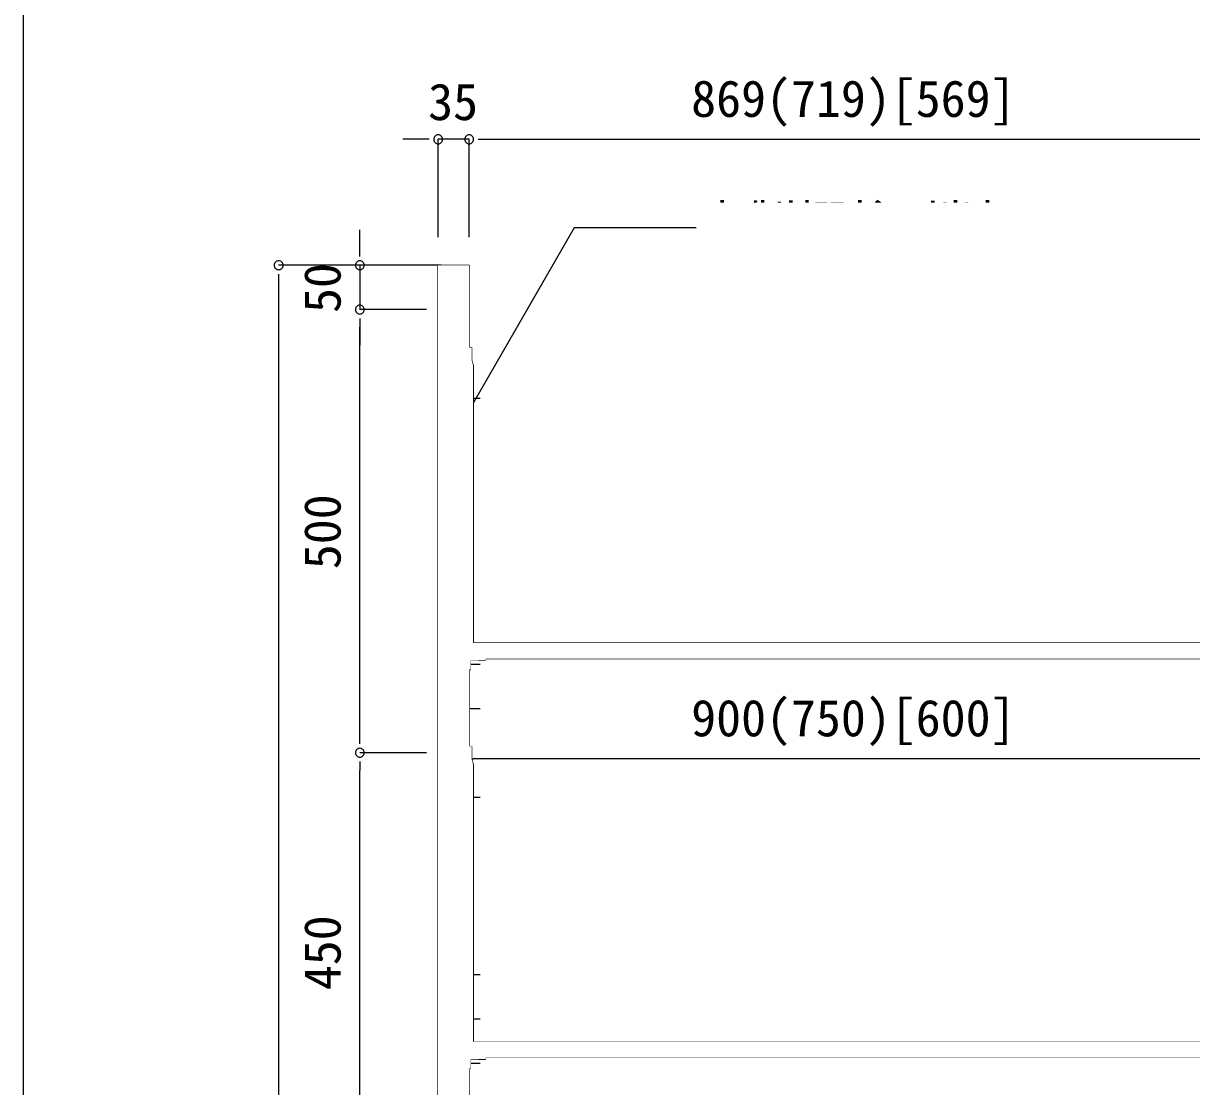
# Model space of a CAD drawing. Units: millimetres, scale not verified. Extents: x -4205 to 4205, y -2975 to 2975.
# Drawn here: x -3950 to -2632, y -682 to 517 of the extents above; entities that cross this region are included whole.
import ezdxf
from ezdxf.enums import TextEntityAlignment as Align

# ---------------------------------------------------------------- set-up
doc = ezdxf.new("R2010")
doc.units = ezdxf.units.MM
doc.header["$LTSCALE"] = 20
for name, color, linetype in [('0-0', 7, 'Continuous'), ('0-1', 3, 'Continuous'), ('0-2', 7, 'Continuous')]:
    doc.layers.add(name, color=color, linetype=linetype)
doc.styles.add('ＭＳ ゴシック', font='')
doc.styles.get('ＭＳ ゴシック').set_extended_font_data('MS Gothic')

msp = doc.modelspace()

# ---------------------------------------------------------------- linework, layer by layer
at = {"layer": '0-0'}
for p, q in [((-3459.52, 94.4), (-3434.52, 94.4)), ((-3459.52, -205.62), (-3434.52, -205.62)), ((-3459.52, -255.63), (-3434.52, -255.63)), ((-3459.52, -355.63), (-3434.52, -355.63)), ((-3459.52, -555.65), (-3434.52, -555.65)), ((-3459.52, -605.66), (-3434.52, -605.66)), ((-3459.52, -655.66), (-3434.52, -655.66))]:
    msp.add_line(p, q, dxfattribs=at)
for points in [[(-3950, 2750), (3950, 2750), (3950, -2750), (-3950, -2750)], [(-3482.02, 244.4), (-3481.02, 244.4), (-3481.02, -1755.6), (-3482.02, -1755.6)], [(-3481.02, 244.4), (-3448.02, 244.4), (-3448.02, -1755.6), (-3481.02, -1755.6)], [(-3448.02, 244.4), (-3447.02, 244.4), (-3447.02, -1755.6), (-3448.02, -1755.6)], [(-3462.52, 190.94), (-3465.56, 190.54), (-3467.99, 192.4), (-3468.39, 195.44), (-3466.52, 197.87), (-3463.49, 198.27), (-3461.06, 196.4), (-3460.66, 193.37)], [(-3446.77, 151.48), (-3444.27, 151.48), (-3444.27, 137.24), (-3442.52, 130.93), (-3442.52, -181.6), (-3448.52, -181.6), (-3448.52, 130.93), (-3446.77, 137.24)], [(-3462.97, 52.77), (-3464.07, 51.68), (-3463.67, 53.18)], [(-3462.52, -181.6), (-2562.52, -181.6), (-2562.52, -199.6), (-3462.52, -199.6)], [(-3450.02, -187.6), (-3441.02, -187.6), (-3441.02, -199.6), (-3450.02, -199.6)], [(-3454.52, -199.6), (-3436.52, -199.6), (-3436.52, -201.6), (-3454.52, -201.6)], [(-3428.52, -199.6), (-3447.02, -199.6), (-3447.02, -211.6), (-3445.42, -211.6), (-3445.42, -201.2), (-3428.52, -201.2)], [(-3464.52, -309.6), (-3467.35, -308.42), (-3468.52, -305.6), (-3467.35, -302.77), (-3464.52, -301.6), (-3461.7, -302.77), (-3460.52, -305.6), (-3461.7, -308.42)], [(-3446.77, -298.52), (-3444.27, -298.52), (-3444.27, -312.76), (-3442.52, -319.07), (-3442.52, -631.6), (-3448.52, -631.6), (-3448.52, -319.07), (-3446.77, -312.76)], [(-3462.52, -631.6), (-2562.52, -631.6), (-2562.52, -649.6), (-3462.52, -649.6)], [(-3450.02, -637.6), (-3441.02, -637.6), (-3441.02, -649.6), (-3450.02, -649.6)], [(-3454.52, -649.6), (-3436.52, -649.6), (-3436.52, -651.6), (-3454.52, -651.6)], [(-3428.52, -649.6), (-3447.02, -649.6), (-3447.02, -661.6), (-3445.42, -661.6), (-3445.42, -651.2), (-3428.52, -651.2)]]:
    msp.add_lwpolyline(points, close=True, dxfattribs=at)
for points in [[(-3190.95, 286.72), (-3328.37, 286.72), (-3464.07, 51.68)], [(-3448.52, -181.6), (-3448.52, -193.6), (-3442.52, -193.6), (-3442.52, -181.6)], [(-3448.52, -631.6), (-3448.52, -643.6), (-3442.52, -643.6), (-3442.52, -631.6)]]:
    msp.add_lwpolyline(points, dxfattribs=at)
msp.add_solid([(-2816.66, 314.94), (-2816.66, 202.05), (-2816.66, 202.05)], dxfattribs=at)
at = {"layer": '0-0', "color": 5}
msp.add_solid([(-3462.97, 52.77), (-3464.07, 51.68), (-3463.67, 53.18)], dxfattribs=at)
at = {"layer": '0-1'}
for p, q in [((-3502.02, 386.5), (-3522.02, 386.5)), ((-3482.02, 276.15), (-3482.02, 386.5)), ((-3447.02, 386.5), (-3482.02, 386.5)), ((-3447.02, 276.15), (-3447.02, 386.5)), ((-3447.02, 276.15), (-3447.02, 386.5)), ((-3427.02, 386.5), (-3407.03, 386.5)), ((-3427.02, 386.5), (-2598.02, 386.5)), ((-3570.38, 264.4), (-3570.38, 284.4)), ((-3512.77, 244.4), (-3661.96, 244.4)), ((-3478.77, 244.4), (-3570.38, 244.4)), ((-3570.38, 244.4), (-3570.38, 194.4)), ((-3661.96, 224.4), (-3661.96, -1735.6)), ((-3495.27, 194.4), (-3570.38, 194.4)), ((-3495.27, 194.4), (-3570.38, 194.4)), ((-3570.38, -285.6), (-3570.38, 174.4)), ((-3570.38, 174.4), (-3570.38, 154.41)), ((-3462.52, -231.35), (-3462.52, -312.34)), ((-3495.27, -305.6), (-3570.38, -305.6)), ((-3495.27, -305.6), (-3570.38, -305.6)), ((-2582.52, -312.34), (-3442.52, -312.34)), ((-3570.38, -735.6), (-3570.38, -325.6))]:
    msp.add_line(p, q, dxfattribs=at)
at = {"layer": '0-2', "color": 3}
for p, q in [((-3492.02, 386.5), (-3502.02, 386.5)), ((-3437.02, 386.5), (-3427.02, 386.5)), ((-3437.02, 386.5), (-3427.02, 386.5)), ((-3570.38, 254.4), (-3570.38, 264.4)), ((-3661.96, 234.4), (-3661.96, 224.4)), ((-3570.38, 184.4), (-3570.38, 174.4)), ((-3570.38, 184.4), (-3570.38, 174.4)), ((-3570.38, -295.6), (-3570.38, -285.6)), ((-3570.38, -315.6), (-3570.38, -325.6)), ((-3452.52, -312.34), (-3442.52, -312.34))]:
    msp.add_line(p, q, dxfattribs=at)
at = {"layer": '0-2'}
for points in [[(-3487.02, 386.5), (-3486.93, 385.53), (-3486.64, 384.59), (-3486.18, 383.72), (-3485.56, 382.97), (-3484.8, 382.34), (-3483.94, 381.88), (-3483, 381.6), (-3482.02, 381.5), (-3481.05, 381.6), (-3480.11, 381.88), (-3479.25, 382.34), (-3478.49, 382.97), (-3477.87, 383.72), (-3477.4, 384.59), (-3477.12, 385.53), (-3477.02, 386.5), (-3477.12, 387.48), (-3477.4, 388.41), (-3477.87, 389.28), (-3478.49, 390.04), (-3479.25, 390.66), (-3480.11, 391.12), (-3481.05, 391.4), (-3482.02, 391.5), (-3483, 391.4), (-3483.94, 391.12), (-3484.8, 390.66), (-3485.56, 390.04), (-3486.18, 389.28), (-3486.64, 388.41), (-3486.93, 387.48)], [(-3442.02, 386.5), (-3442.12, 387.48), (-3442.4, 388.41), (-3442.87, 389.28), (-3443.49, 390.04), (-3444.25, 390.66), (-3445.11, 391.12), (-3446.05, 391.4), (-3447.02, 391.5), (-3448, 391.4), (-3448.94, 391.12), (-3449.8, 390.66), (-3450.56, 390.04), (-3451.18, 389.28), (-3451.64, 388.41), (-3451.93, 387.48), (-3452.02, 386.5), (-3451.93, 385.53), (-3451.64, 384.59), (-3451.18, 383.72), (-3450.56, 382.97), (-3449.8, 382.34), (-3448.94, 381.88), (-3448, 381.6), (-3447.02, 381.5), (-3446.05, 381.6), (-3445.11, 381.88), (-3444.25, 382.34), (-3443.49, 382.97), (-3442.87, 383.72), (-3442.4, 384.59), (-3442.12, 385.53)], [(-3442.02, 386.5), (-3442.12, 387.48), (-3442.4, 388.41), (-3442.87, 389.28), (-3443.49, 390.04), (-3444.25, 390.66), (-3445.11, 391.12), (-3446.05, 391.4), (-3447.02, 391.5), (-3448, 391.4), (-3448.94, 391.12), (-3449.8, 390.66), (-3450.56, 390.04), (-3451.18, 389.28), (-3451.64, 388.41), (-3451.93, 387.48), (-3452.02, 386.5), (-3451.93, 385.53), (-3451.64, 384.59), (-3451.18, 383.72), (-3450.56, 382.97), (-3449.8, 382.34), (-3448.94, 381.88), (-3448, 381.6), (-3447.02, 381.5), (-3446.05, 381.6), (-3445.11, 381.88), (-3444.25, 382.34), (-3443.49, 382.97), (-3442.87, 383.72), (-3442.4, 384.59), (-3442.12, 385.53)], [(-3661.96, 239.4), (-3660.98, 239.5), (-3660.04, 239.78), (-3659.18, 240.25), (-3658.42, 240.87), (-3657.8, 241.63), (-3657.34, 242.49), (-3657.05, 243.43), (-3656.96, 244.4), (-3657.05, 245.38), (-3657.34, 246.32), (-3657.8, 247.18), (-3658.42, 247.94), (-3659.18, 248.56), (-3660.04, 249.02), (-3660.98, 249.31), (-3661.96, 249.4), (-3662.93, 249.31), (-3663.87, 249.02), (-3664.73, 248.56), (-3665.49, 247.94), (-3666.11, 247.18), (-3666.58, 246.32), (-3666.86, 245.38), (-3666.96, 244.4), (-3666.86, 243.43), (-3666.58, 242.49), (-3666.11, 241.63), (-3665.49, 240.87), (-3664.73, 240.25), (-3663.87, 239.78), (-3662.93, 239.5)], [(-3570.38, 249.4), (-3571.36, 249.31), (-3572.3, 249.02), (-3573.16, 248.56), (-3573.92, 247.94), (-3574.54, 247.18), (-3575, 246.32), (-3575.29, 245.38), (-3575.38, 244.4), (-3575.29, 243.43), (-3575, 242.49), (-3574.54, 241.63), (-3573.92, 240.87), (-3573.16, 240.25), (-3572.3, 239.78), (-3571.36, 239.5), (-3570.38, 239.4), (-3569.41, 239.5), (-3568.47, 239.78), (-3567.61, 240.25), (-3566.85, 240.87), (-3566.23, 241.63), (-3565.76, 242.49), (-3565.48, 243.43), (-3565.38, 244.4), (-3565.48, 245.38), (-3565.76, 246.32), (-3566.23, 247.18), (-3566.85, 247.94), (-3567.61, 248.56), (-3568.47, 249.02), (-3569.41, 249.31)], [(-3570.38, 189.4), (-3569.41, 189.5), (-3568.47, 189.78), (-3567.61, 190.25), (-3566.85, 190.87), (-3566.23, 191.63), (-3565.76, 192.49), (-3565.48, 193.43), (-3565.38, 194.4), (-3565.48, 195.38), (-3565.76, 196.32), (-3566.23, 197.18), (-3566.85, 197.94), (-3567.61, 198.56), (-3568.47, 199.02), (-3569.41, 199.31), (-3570.38, 199.4), (-3571.36, 199.31), (-3572.3, 199.02), (-3573.16, 198.56), (-3573.92, 197.94), (-3574.54, 197.18), (-3575, 196.32), (-3575.29, 195.38), (-3575.38, 194.4), (-3575.29, 193.43), (-3575, 192.49), (-3574.54, 191.63), (-3573.92, 190.87), (-3573.16, 190.25), (-3572.3, 189.78), (-3571.36, 189.5)], [(-3570.38, 189.4), (-3569.41, 189.5), (-3568.47, 189.78), (-3567.61, 190.25), (-3566.85, 190.87), (-3566.23, 191.63), (-3565.76, 192.49), (-3565.48, 193.43), (-3565.38, 194.4), (-3565.48, 195.38), (-3565.76, 196.32), (-3566.23, 197.18), (-3566.85, 197.94), (-3567.61, 198.56), (-3568.47, 199.02), (-3569.41, 199.31), (-3570.38, 199.4), (-3571.36, 199.31), (-3572.3, 199.02), (-3573.16, 198.56), (-3573.92, 197.94), (-3574.54, 197.18), (-3575, 196.32), (-3575.29, 195.38), (-3575.38, 194.4), (-3575.29, 193.43), (-3575, 192.49), (-3574.54, 191.63), (-3573.92, 190.87), (-3573.16, 190.25), (-3572.3, 189.78), (-3571.36, 189.5)], [(-3570.38, -310.6), (-3569.41, -310.5), (-3568.47, -310.22), (-3567.61, -309.75), (-3566.85, -309.13), (-3566.23, -308.37), (-3565.76, -307.51), (-3565.48, -306.57), (-3565.38, -305.6), (-3565.48, -304.62), (-3565.76, -303.68), (-3566.23, -302.82), (-3566.85, -302.06), (-3567.61, -301.44), (-3568.47, -300.98), (-3569.41, -300.69), (-3570.38, -300.6), (-3571.36, -300.69), (-3572.3, -300.98), (-3573.16, -301.44), (-3573.92, -302.06), (-3574.54, -302.82), (-3575, -303.68), (-3575.29, -304.62), (-3575.38, -305.6), (-3575.29, -306.57), (-3575, -307.51), (-3574.54, -308.37), (-3573.92, -309.13), (-3573.16, -309.75), (-3572.3, -310.22), (-3571.36, -310.5)], [(-3570.38, -300.6), (-3571.36, -300.69), (-3572.3, -300.98), (-3573.16, -301.44), (-3573.92, -302.06), (-3574.54, -302.82), (-3575, -303.68), (-3575.29, -304.62), (-3575.38, -305.6), (-3575.29, -306.57), (-3575, -307.51), (-3574.54, -308.37), (-3573.92, -309.13), (-3573.16, -309.75), (-3572.3, -310.22), (-3571.36, -310.5), (-3570.38, -310.6), (-3569.41, -310.5), (-3568.47, -310.22), (-3567.61, -309.75), (-3566.85, -309.13), (-3566.23, -308.37), (-3565.76, -307.51), (-3565.48, -306.57), (-3565.38, -305.6), (-3565.48, -304.62), (-3565.76, -303.68), (-3566.23, -302.82), (-3566.85, -302.06), (-3567.61, -301.44), (-3568.47, -300.98), (-3569.41, -300.69)], [(-3457.52, -312.34), (-3457.62, -311.37), (-3457.9, -310.43), (-3458.37, -309.56), (-3458.99, -308.81), (-3459.75, -308.18), (-3460.61, -307.72), (-3461.55, -307.44), (-3462.52, -307.34), (-3463.5, -307.44), (-3464.44, -307.72), (-3465.3, -308.18), (-3466.06, -308.81), (-3466.68, -309.56), (-3467.14, -310.43), (-3467.43, -311.37), (-3467.52, -312.34), (-3467.43, -313.32), (-3467.14, -314.25), (-3466.68, -315.12), (-3466.06, -315.88), (-3465.3, -316.5), (-3464.44, -316.96), (-3463.5, -317.24), (-3462.52, -317.34), (-3461.55, -317.24), (-3460.61, -316.96), (-3459.75, -316.5), (-3458.99, -315.88), (-3458.37, -315.12), (-3457.9, -314.25), (-3457.62, -313.32)]]:
    msp.add_lwpolyline(points, close=True, dxfattribs=at)

# ---------------------------------------------------------------- texts
at = {"layer": '0-0', "style": 'ＭＳ ゴシック'}
for s, p in [('木製棚柱 端部', (-3189.76, 258.36)), ('1C面取り', (-3189.76, 201.91))]:
    msp.add_text(s, height=41.38, dxfattribs=at).set_placement(p, align=Align.BOTTOM_LEFT)
at = {"layer": '0-1', "color": 7, "style": 'ＭＳ ゴシック'}
for s, p in [('35', (-3493.31, 395.76)), ('869(719)[569]', (-3196.53, 399.37)), ('900(750)[600]', (-3196.53, -299.47))]:
    msp.add_text(s, height=41.38, dxfattribs=at).set_placement(p, align=Align.BOTTOM_LEFT)
for s, p in [('50', (-3579.64, 190.62)), ('500', (-3579.64, -98.49)), ('450', (-3579.64, -573.49))]:
    msp.add_text(s, height=41.38, rotation=90, dxfattribs=at).set_placement(p, align=Align.BOTTOM_LEFT)

# ---------------------------------------------------------------- next in the draw order: wipeouts: each hides what was drawn before it
for points in [[(-3189.76, 202.05), (-2816.66, 314.94), (-2816.66, 202.05), (-2816.66, 202.05)], [(-3482.02, -1755.6), (-3481.02, 244.4), (-3481.02, -1755.6), (-3481.02, -1755.6)]]:
    msp.add_wipeout(points)

# ---------------------------------------------------------------- next in the draw order: wipeouts: each hides what was drawn before it
for points in [[(-3189.76, 314.94), (-2816.66, 314.94), (-3189.76, 202.05), (-3189.76, 202.05)], [(-3482.02, 244.4), (-3481.02, 244.4), (-3482.02, -1755.6), (-3482.02, -1755.6)]]:
    msp.add_wipeout(points)

# ---------------------------------------------------------------- next in the draw order: linework, layer by layer
at = {"layer": '0-0'}
msp.add_solid([(-3482.02, 244.4), (-3481.02, 244.4), (-3481.02, 244.4)], dxfattribs=at)

# ---------------------------------------------------------------- next in the draw order: wipeouts: each hides what was drawn before it
msp.add_wipeout([(-3481.02, -1755.6), (-3448.02, 244.4), (-3448.02, -1755.6), (-3448.02, -1755.6)])

# ---------------------------------------------------------------- next in the draw order: wipeouts: each hides what was drawn before it
msp.add_wipeout([(-3481.02, 244.4), (-3448.02, 244.4), (-3481.02, -1755.6), (-3481.02, -1755.6)])

# ---------------------------------------------------------------- next in the draw order: linework, layer by layer
msp.add_solid([(-3481.02, 244.4), (-3448.02, 244.4), (-3448.02, 244.4)], dxfattribs=at)

# ---------------------------------------------------------------- next in the draw order: wipeouts: each hides what was drawn before it
for points in [[(-3462.52, 190.94), (-3461.06, 196.4), (-3460.66, 193.37), (-3460.66, 193.37)], [(-3461.7, -302.77), (-3460.52, -305.6), (-3461.7, -308.42), (-3461.7, -308.42)]]:
    msp.add_wipeout(points)

# ---------------------------------------------------------------- next in the draw order: wipeouts: each hides what was drawn before it
for points in [[(-3448.02, -1755.6), (-3447.02, 244.4), (-3447.02, -1755.6), (-3447.02, -1755.6)], [(-3462.52, 190.94), (-3460.66, 193.37), (-3460.66, 193.37), (-3460.66, 193.37)], [(-3464.52, -309.6), (-3461.7, -302.77), (-3461.7, -308.42), (-3461.7, -308.42)]]:
    msp.add_wipeout(points)

# ---------------------------------------------------------------- next in the draw order: wipeouts: each hides what was drawn before it
for points in [[(-3448.02, 244.4), (-3447.02, 244.4), (-3448.02, -1755.6), (-3448.02, -1755.6)], [(-3463.49, 198.27), (-3461.06, 196.4), (-3462.52, 190.94), (-3462.52, 190.94)], [(-3464.52, -309.6), (-3461.7, -308.42), (-3461.7, -308.42), (-3461.7, -308.42)]]:
    msp.add_wipeout(points)

# ---------------------------------------------------------------- next in the draw order: linework, layer by layer
msp.add_solid([(-3448.02, 244.4), (-3447.02, 244.4), (-3447.02, 244.4)], dxfattribs=at)

# ---------------------------------------------------------------- next in the draw order: wipeouts: each hides what was drawn before it
for points in [[(-3465.56, 190.54), (-3463.49, 198.27), (-3462.52, 190.94), (-3462.52, 190.94)], [(-3462.52, -199.6), (-2562.52, -181.6), (-2562.52, -199.6), (-2562.52, -199.6)], [(-3464.52, -301.6), (-3461.7, -302.77), (-3464.52, -309.6), (-3464.52, -309.6)], [(-3462.52, -649.6), (-2562.52, -631.6), (-2562.52, -649.6), (-2562.52, -649.6)]]:
    msp.add_wipeout(points)

# ---------------------------------------------------------------- next in the draw order: wipeouts: each hides what was drawn before it
for points in [[(-3466.52, 197.87), (-3463.49, 198.27), (-3465.56, 190.54), (-3465.56, 190.54)], [(-3462.52, -181.6), (-2562.52, -181.6), (-3462.52, -199.6), (-3462.52, -199.6)], [(-3467.35, -308.42), (-3464.52, -301.6), (-3464.52, -309.6), (-3464.52, -309.6)], [(-3462.52, -631.6), (-2562.52, -631.6), (-3462.52, -649.6), (-3462.52, -649.6)]]:
    msp.add_wipeout(points)

# ---------------------------------------------------------------- next in the draw order: linework, layer by layer
for points in [[(-3462.52, -181.6), (-2562.52, -181.6), (-2562.52, -181.6)], [(-3428.52, -199.6), (-3428.52, -201.2), (-3428.52, -201.2)], [(-3462.52, -631.6), (-2562.52, -631.6), (-2562.52, -631.6)], [(-3428.52, -649.6), (-3428.52, -651.2), (-3428.52, -651.2)]]:
    msp.add_solid(points, dxfattribs=at)

# ---------------------------------------------------------------- next in the draw order: wipeouts: each hides what was drawn before it
for points in [[(-3467.99, 192.4), (-3466.52, 197.87), (-3465.56, 190.54), (-3465.56, 190.54)], [(-3467.35, -302.77), (-3464.52, -301.6), (-3467.35, -308.42), (-3467.35, -308.42)]]:
    msp.add_wipeout(points)

# ---------------------------------------------------------------- next in the draw order: wipeouts: each hides what was drawn before it
for points in [[(-3468.39, 195.44), (-3466.52, 197.87), (-3467.99, 192.4), (-3467.99, 192.4)], [(-3444.27, 137.24), (-3442.52, 130.93), (-3442.52, -181.6), (-3442.52, -181.6)], [(-3445.42, -201.2), (-3428.52, -201.2), (-3428.52, -199.6), (-3428.52, -199.6)], [(-3468.52, -305.6), (-3467.35, -302.77), (-3467.35, -308.42), (-3467.35, -308.42)], [(-3444.27, -312.76), (-3442.52, -319.07), (-3442.52, -631.6), (-3442.52, -631.6)], [(-3445.42, -651.2), (-3428.52, -651.2), (-3428.52, -649.6), (-3428.52, -649.6)]]:
    msp.add_wipeout(points)

# ---------------------------------------------------------------- next in the draw order: wipeouts: each hides what was drawn before it
for points in [[(-3446.77, 137.24), (-3444.27, 137.24), (-3442.52, -181.6), (-3442.52, -181.6)], [(-3447.02, -199.6), (-3445.42, -201.2), (-3428.52, -199.6), (-3428.52, -199.6)], [(-3446.77, -312.76), (-3444.27, -312.76), (-3442.52, -631.6), (-3442.52, -631.6)], [(-3447.02, -649.6), (-3445.42, -651.2), (-3428.52, -649.6), (-3428.52, -649.6)]]:
    msp.add_wipeout(points)

# ---------------------------------------------------------------- next in the draw order: wipeouts: each hides what was drawn before it
for points in [[(-3446.77, 137.24), (-3444.27, 151.48), (-3444.27, 137.24), (-3444.27, 137.24)], [(-3447.02, -211.6), (-3445.42, -211.6), (-3445.42, -201.2), (-3445.42, -201.2)], [(-3446.77, -312.76), (-3444.27, -298.52), (-3444.27, -312.76), (-3444.27, -312.76)], [(-3447.02, -661.6), (-3445.42, -661.6), (-3445.42, -651.2), (-3445.42, -651.2)]]:
    msp.add_wipeout(points)

# ---------------------------------------------------------------- next in the draw order: wipeouts: each hides what was drawn before it
for points in [[(-3446.77, 151.48), (-3444.27, 151.48), (-3446.77, 137.24), (-3446.77, 137.24)], [(-3447.02, -199.6), (-3447.02, -211.6), (-3445.42, -201.2), (-3445.42, -201.2)], [(-3446.77, -298.52), (-3444.27, -298.52), (-3446.77, -312.76), (-3446.77, -312.76)], [(-3447.02, -649.6), (-3447.02, -661.6), (-3445.42, -651.2), (-3445.42, -651.2)]]:
    msp.add_wipeout(points)

# ---------------------------------------------------------------- next in the draw order: linework, layer by layer
for points in [[(-3446.77, 151.48), (-3446.77, 137.24), (-3446.77, 137.24)], [(-3446.77, -298.52), (-3446.77, -312.76), (-3446.77, -312.76)]]:
    msp.add_solid(points, dxfattribs=at)

# ---------------------------------------------------------------- next in the draw order: wipeouts: each hides what was drawn before it
for points in [[(-3454.52, -201.6), (-3436.52, -199.6), (-3436.52, -201.6), (-3436.52, -201.6)], [(-3454.52, -651.6), (-3436.52, -649.6), (-3436.52, -651.6), (-3436.52, -651.6)]]:
    msp.add_wipeout(points)

# ---------------------------------------------------------------- next in the draw order: wipeouts: each hides what was drawn before it
for points in [[(-3448.52, -181.6), (-3446.77, 137.24), (-3442.52, -181.6), (-3442.52, -181.6)], [(-3454.52, -199.6), (-3436.52, -199.6), (-3454.52, -201.6), (-3454.52, -201.6)], [(-3448.52, -631.6), (-3446.77, -312.76), (-3442.52, -631.6), (-3442.52, -631.6)], [(-3454.52, -649.6), (-3436.52, -649.6), (-3454.52, -651.6), (-3454.52, -651.6)]]:
    msp.add_wipeout(points)

# ---------------------------------------------------------------- next in the draw order: linework, layer by layer
for points in [[(-3454.52, -199.6), (-3436.52, -199.6), (-3436.52, -199.6)], [(-3454.52, -649.6), (-3436.52, -649.6), (-3436.52, -649.6)]]:
    msp.add_solid(points, dxfattribs=at)

# ---------------------------------------------------------------- next in the draw order: wipeouts: each hides what was drawn before it
for points in [[(-3448.52, 130.93), (-3446.77, 137.24), (-3448.52, -181.6), (-3448.52, -181.6)], [(-3448.52, -319.07), (-3446.77, -312.76), (-3448.52, -631.6), (-3448.52, -631.6)]]:
    msp.add_wipeout(points)

doc.saveas('drawing.dxf')
